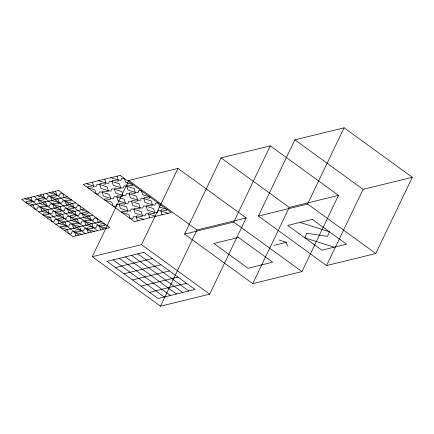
<?xml version="1.0" encoding="UTF-8"?>
<svg xmlns="http://www.w3.org/2000/svg" width="434" height="434" viewBox="0 0 434 434"><rect width="100%" height="100%" fill="white"/><g stroke="black" fill="none" stroke-linecap="round" stroke-linejoin="round"><path stroke-width="0.65" d="M92.268 256.689L128.79 180.468L178.005 168.43L246.197 217.939L209.676 294.165L160.461 306.203L92.268 256.689L141.484 244.651L209.676 294.165M141.484 244.651L178.005 168.43M184.548 234.121L221.069 157.895L270.284 145.857L338.477 195.365L301.956 271.592L252.74 283.63L184.548 234.121L233.763 222.083L301.956 271.592M160.461 306.203L196.982 229.977L246.197 217.939M233.763 222.083L270.284 145.857M258.371 216.061L294.892 139.835L344.108 127.797L412.3 177.311L375.779 253.532L326.563 265.57L258.371 216.061L307.587 204.023L375.779 253.532M252.74 283.63L289.261 207.403L338.477 195.365M307.587 204.023L344.108 127.797M326.563 265.57L363.084 189.349L412.3 177.311M30.223 205.678L67.134 196.645M38.751 211.868L75.662 202.835M47.273 218.052L84.185 209.025M55.796 224.242L92.708 215.215M64.319 230.432L101.23 221.405M115.466 267.566L152.377 258.534M123.988 273.751L160.9 264.724M132.516 279.941L169.428 270.914M274.011 245.329L286.315 242.324L287.498 246.17M141.039 286.131L177.951 277.104M149.562 292.321L186.474 283.288M300.024 222.42L329.379 231.789L327.491 236.389L306.659 233.21L304.771 237.805L334.12 247.174M110.903 177.669L118.243 180.012L120.847 180.408L121.791 178.108L124.395 178.504L125.578 182.351L132.918 184.694L132.446 185.844L127.238 185.047L126.766 186.197L127.954 190.049L135.289 192.387L137.893 192.783L138.837 190.488L141.441 190.884L142.629 194.73L149.969 197.074L149.491 198.224L144.289 197.427L143.817 198.577L144.999 202.423L152.339 204.767L154.943 205.163L155.887 202.862L158.491 203.258L159.679 207.105L167.014 209.448L166.542 210.598L161.334 209.806L160.862 210.957L162.05 214.803M98.599 180.68L105.939 183.018L108.543 183.419L109.487 181.119L112.091 181.515L119.426 183.859L120.614 187.705L120.142 188.855L114.934 188.058L114.462 189.208L115.65 193.054L122.985 195.398L125.589 195.794L126.533 193.493L129.137 193.895L136.477 196.233L137.665 200.079L137.187 201.23L131.985 200.437L131.513 201.588L132.695 205.434L140.036 207.778L142.64 208.174L143.583 205.873L146.187 206.269L153.528 208.613L154.71 212.459L154.238 213.609L149.03 212.812L148.558 213.962L149.746 217.808M278.975 239.98L286.315 242.324M86.295 183.685L93.635 186.029L96.24 186.425L97.183 184.13L99.787 184.526L107.122 186.864L108.31 190.716L107.838 191.866L102.63 191.069L102.158 192.219L103.346 196.065L110.681 198.409L113.285 198.805L114.229 196.504L116.833 196.9L124.173 199.244L125.361 203.09L124.883 204.24L119.681 203.448L119.209 204.598L120.392 208.445L127.732 210.783L130.336 211.184L131.28 208.884L133.884 209.28L141.218 211.624L142.406 215.47L141.934 216.62L136.726 215.823L136.254 216.973L137.442 220.819M168.202 213.295L160.862 210.957L158.258 210.555L157.314 212.855L154.71 212.459L147.376 210.116L146.187 206.269L146.659 205.119L151.867 205.917L152.339 204.767L151.151 200.92L143.817 198.577L141.213 198.181L140.263 200.481L137.665 200.079L130.325 197.741L129.137 193.895L129.609 192.745L134.817 193.537L135.289 192.387L134.106 188.54L126.766 186.197L124.162 185.801L123.218 188.101L120.614 187.705L113.274 185.361L112.091 181.515L112.563 180.365L117.771 181.162L118.243 180.012L117.055 176.166M155.898 216.306L148.558 213.962L145.954 213.566L145.01 215.866L142.406 215.47L135.066 213.127L133.884 209.28L134.356 208.13L139.564 208.922L140.036 207.778L138.847 203.926L131.513 201.588L128.909 201.192L127.959 203.486L125.361 203.09L118.021 200.747L116.833 196.9L117.305 195.75L122.513 196.548L122.985 195.398L121.802 191.551L114.462 189.208L111.858 188.812L110.914 191.112L108.31 190.716L100.97 188.372L99.787 184.526L100.259 183.376L105.467 184.168L105.939 183.018L104.751 179.171M143.594 219.316L136.254 216.973L133.65 216.577L132.706 218.877L130.102 218.476L128.914 214.629L121.58 212.291L122.052 211.141L127.26 211.933L127.732 210.783L126.544 206.937L119.209 204.598L116.605 204.197L115.656 206.497L113.057 206.101L111.869 202.255L104.529 199.911L105.001 198.761L110.209 199.559L110.681 198.409L109.498 194.562L102.158 192.219L99.554 191.823L98.61 194.123L96.006 193.721L94.818 189.875L87.484 187.537L87.956 186.387L93.164 187.179L93.635 186.029L92.447 182.182M49.384 192.718L56.724 195.056L59.328 195.457L60.272 193.157L62.876 193.553L64.058 197.399L71.398 199.743L70.926 200.893L65.718 200.096L65.246 201.246L66.435 205.092L73.769 207.436L76.373 207.832L77.317 205.532L79.921 205.933L81.109 209.779L88.449 212.118L87.972 213.268L82.769 212.476L82.297 213.626L83.48 217.472L90.82 219.816L93.424 220.212L94.368 217.911L96.972 218.307L98.155 222.154L105.495 224.497L105.023 225.647L99.815 224.85L99.343 226L100.531 229.846M37.08 195.729L44.42 198.067L47.024 198.463L47.968 196.168L50.572 196.564L57.906 198.908L59.095 202.754L58.623 203.904L53.415 203.107L52.943 204.257L54.131 208.103L61.465 210.447L64.069 210.843L65.013 208.542L67.617 208.938L74.957 211.282L76.145 215.128L75.668 216.278L70.465 215.486L69.993 216.637L71.176 220.483L78.516 222.821L81.12 223.222L82.064 220.922L84.668 221.318L92.003 223.662L93.191 227.508L92.719 228.658L87.511 227.861L87.039 229.011L88.227 232.857M24.776 198.734L32.116 201.078L34.72 201.474L35.664 199.173L38.268 199.575L45.603 201.913L46.791 205.759L46.319 206.909L41.111 206.117L40.639 207.268L41.827 211.114L49.161 213.457L51.765 213.853L52.709 211.553L55.313 211.949L62.653 214.293L63.841 218.139L63.364 219.289L58.161 218.492L57.689 219.642L58.872 223.488L66.212 225.832L68.816 226.228L69.76 223.928L72.364 224.329L79.699 226.667L80.887 230.514L80.415 231.664L75.207 230.872L74.735 232.022L75.923 235.868M106.683 228.344L99.343 226L96.739 225.604L95.795 227.904L93.191 227.508L85.851 225.165L84.668 221.318L85.14 220.168L90.348 220.966L90.82 219.816L89.632 215.964L82.297 213.626L79.693 213.23L78.744 215.524L76.145 215.128L68.805 212.785L67.617 208.938L68.089 207.788L73.297 208.586L73.769 207.436L72.587 203.589L65.246 201.246L62.642 200.85L61.699 203.15L59.095 202.754L51.755 200.41L50.572 196.564L51.044 195.414L56.252 196.206L56.724 195.056L55.536 191.21M94.379 231.355L87.039 229.011L84.435 228.615L83.491 230.915L80.887 230.514L73.547 228.175L72.364 224.329L72.836 223.179L78.044 223.971L78.516 222.821L77.328 218.975L69.993 216.637L67.389 216.235L66.44 218.535L63.841 218.139L56.501 215.796L55.313 211.949L55.785 210.799L60.993 211.597L61.465 210.447L60.283 206.6L52.943 204.257L50.339 203.861L49.395 206.161L46.791 205.759L39.451 203.421L38.268 199.575L38.74 198.425L43.948 199.217L44.42 198.067L43.232 194.22M82.075 234.365L74.735 232.022L72.131 231.626L71.187 233.921L68.583 233.525L67.395 229.678L60.06 227.335L60.532 226.19L65.74 226.982L66.212 225.832L65.024 221.986L57.689 219.642L55.085 219.246L54.136 221.546L51.538 221.15L50.349 217.304L43.009 214.96L43.481 213.81L48.689 214.602L49.161 213.457L47.979 209.606L40.639 207.268L38.035 206.866L37.091 209.166L34.487 208.77L33.299 204.924L25.964 202.58L26.436 201.43L31.644 202.228L32.116 201.078L30.928 197.231M294.892 139.835L363.084 189.349M221.069 157.895L289.261 207.403M128.79 180.468L196.982 229.977M52.46 191.964L103.607 229.098M137.703 253.852L188.85 290.986M46.308 193.466L97.455 230.6M131.551 255.355L182.698 292.489M40.156 194.974L91.303 232.103M125.399 256.863L176.546 293.992M34.004 196.477L85.151 233.611M119.247 258.366L170.394 295.5M27.852 197.985L78.999 235.114M113.095 259.868L164.242 297.002M58.612 190.461L21.7 199.488L72.847 236.622L109.759 227.59L58.612 190.461M120.131 175.412L83.219 184.439L134.366 221.573L171.278 212.546L120.131 175.412M143.855 252.344L106.943 261.377L158.09 298.505L195.002 289.478L143.855 252.344M238.505 237.469L213.897 243.485L247.993 268.245L272.601 262.223L238.505 237.469M312.328 219.409L287.72 225.43L321.816 250.185L346.424 244.168L312.328 219.409"/></g></svg>
